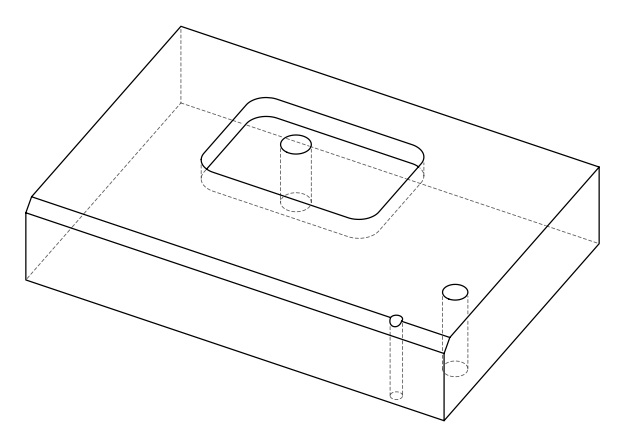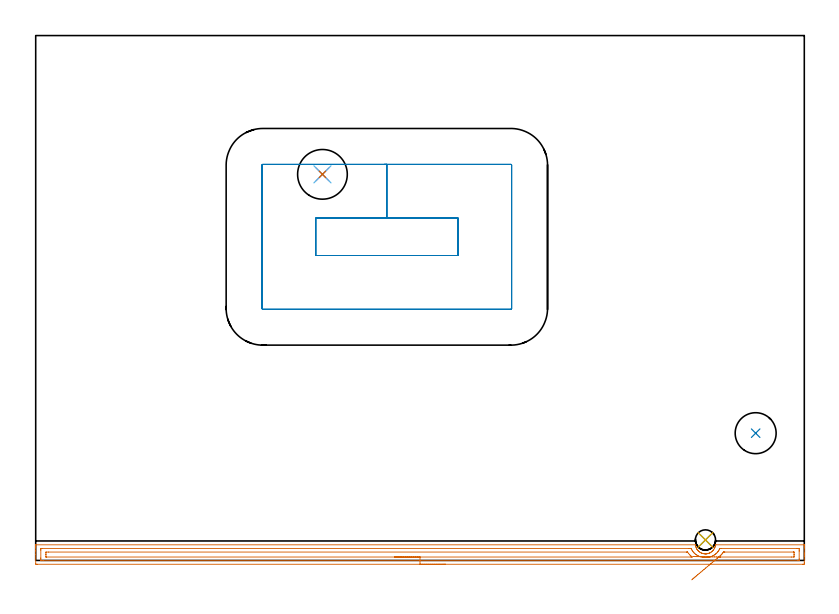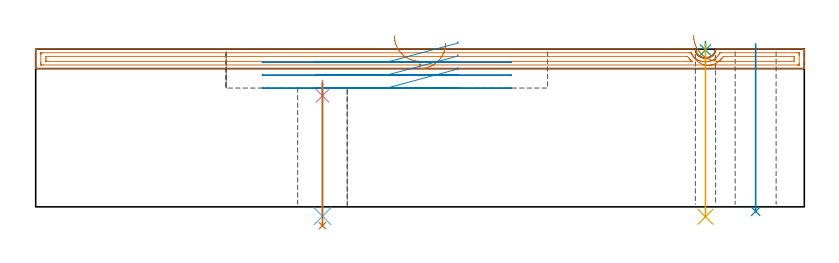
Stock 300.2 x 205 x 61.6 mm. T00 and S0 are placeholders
(PLAN: 8 operations, 6 tool changes, 11.8 min)
(1 AREA_MILL | FG_CHAMFER_SURFACE | UGT0205_001 | 7.52 min | 8676 mm3)
(2 MILL_RECTANGULAR_POCKET | POCKET_RECTANGULAR_STRAIGHT | UGT0201_006 | Follow Part, ap 7, ae 75% | 3.2 min | 158723 mm3)
(3 SPOT_DRILL | STEP1HOLE | NXT0321_9005460120000 | 0.03 min | 6 mm3)
(4 SPOT_DRILL_1 | STEP1HOLE_1 | NXT0321_9005460120000 | 0.05 min | 180 mm3)
(5 DRILL_THROUGH_HOLE_INTO_CENTER | STEP1HOLE | UGT0301_198 | 0.27 min | 2971 mm3)
(6 DRILL_THROUGH_HOLE_INTO_CENTER_1 | STEP1HOLE_1 | NXT0301_091 | 0.21 min | 5065 mm3)
(7 DRILL_TO_ENLARGE_THROUGH_HOLE | STEP1HOLE_1 | UGT0301_261 | 0.23 min | 8460 mm3)
(8 INDEXABLE_INSERT_DRILL_THROUGH_HOLE_FROM_SOLID | STEP1HOLE_2 | NXT0302_003 | 0.26 min | 12372 mm3)
(TOOL UGT0205_001 | Chamfer Mill 20 x 3 x 45 deg. | D20 FL50 Z2)
(TOOL UGT0201_006 | End Mill 28 mm | D28 FL25 Z2)
(TOOL NXT0321_9005460120000 | NC Spot Drill, 142deg, 12mm, Carbide, Uncoated | D12 PA142 FL30 Z2)
(TOOL UGT0301_198 | Twist Drill 7.9 mm | D7.9 PA118 FL73 Z2)
(TOOL NXT0301_091 | Carbide Drill 12mm [860.1-1200-036A1-MM 2214] | D12 PA140 FL55 Z2)
(TOOL UGT0301_261 | Twist Drill 19.4 mm | D19.4 PA118 FL140 Z2)
(TOOL NXT0302_003 | Index. Insert Drill 16mm [880-D1600L20-05] | D16 PA176 FL80 Z2)
(OP 1 AREA_MILL)
G17 G21 G94 G90
T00 M6
G54
G17 G0 G90 X160.1 Y-1.5 S1061 M3
G43 Z71.6 H0
Z64.
G94 G1 X160.062 Z63.128 F250.
X159.948 Z62.264
X159.759 Z61.412
X159.497 Z60.58
X159.163 Z59.774
X158.76 Z59.
X158.291 Z58.264
X157.76 Z57.572
X157.171 Z56.929
X156.528 Z56.34
X155.836 Z55.808
X155.1 Z55.34
X154.326 Z54.937
X153.52 Z54.603
X152.688 Z54.341
X151.836 Z54.152
X150.972 Z54.038
X150.1 Z54.
X0.606
X0.287 Y-1.498 Z54.001
X0.01 Y-1.493 Z54.004
X0. Y-1.186 Z54.31
Y2.3 Z57.795
Y3.731 Z59.228
Y4.915 Z60.409
Y5.539 Z61.039
Y5.875 Z61.375
X0.002 Y5.989 Z61.481
X0.01 Y6.097 Z61.588
X0.16 Y6.1 Z61.6
X257.646
X257.658 Y6.094 Z61.593
X257.673 Y6.072 Z61.57
X257.73 Y5.786 Z61.282
X257.765 Y5.613 Z61.111
X257.772 Y5.578 Z61.077
X257.903 Y5.136 Z60.635
X258.002 Y4.915 Z60.413
X258.093 Y4.709 Z60.207
X258.222 Y4.479 Z59.977
X258.324 Y4.298 Z59.797
X258.36 Y4.246 Z59.745
X258.449 Y4.131 Z59.631
X258.55 Y4.001 Z59.5
X258.754 Y3.77 Z59.269
X258.772 Y3.753 Z59.251
X258.977 Y3.556 Z59.055
X259.213 Y3.355 Z58.854
X259.5 Y3.172 Z58.67
X259.653 Y3.073 Z58.573
X259.879 Y2.95 Z58.45
X260.113 Y2.848 Z58.347
X260.256 Y2.802 Z58.299
X260.324 Y2.781 Z58.275
X260.556 Y2.703 Z58.201
X261.007 Y2.605 Z58.104
X261.23 Y2.585 Z58.08
X261.395 Y2.572 Z58.059
X261.454 Y2.563 Z58.058
X261.582 Y2.568 Z58.056
X261.76 Y2.572 Z58.062
X261.795 Z58.065
X261.838 Z58.068
X261.902 Y2.574
X262.109 Y2.602 Z58.097
X262.162 Y2.608 Z58.106
X262.352 Y2.635 Z58.131
X262.555 Y2.687 Z58.179
X262.796 Y2.745 Z58.241
X263.001 Y2.816 Z58.311
X263.028 Y2.825 Z58.321
X263.255 Y2.92 Z58.419
X263.38 Y2.983 Z58.482
X263.475 Y3.03 Z58.53
X263.691 Y3.155 Z58.655
X263.979 Y3.354 Z58.854
X264.293 Y3.627 Z59.126
X264.585 Y3.921 Z59.419
X264.677 Y4.043 Z59.539
X264.786 Y4.187 Z59.686
X264.831 Y4.245 Z59.745
X265.094 Y4.681 Z60.18
X265.198 Y4.915 Z60.413
X265.297 Y5.136 Z60.636
X265.4 Y5.45 Z60.95
X265.479 Y5.769 Z61.267
X265.502 Y5.914 Z61.412
X265.522 Y6.03 Z61.527
X265.539 Y6.095 Z61.591
X265.679 Y6.1 Z61.6
X300.04
X300.19 Y6.097 Z61.588
X300.198 Y5.989 Z61.481
X300.2 Y5.875 Z61.374
Y5.539 Z61.039
Y4.915 Z60.409
Y2.859 Z58.357
Y2.303 Z57.797
Y1.708 Z57.204
Y-0.907 Z54.59
X300.197 Y-1.186 Z54.31
X300.19 Y-1.493 Z54.004
X299.913 Y-1.498 Z54.
X299.594 Y-1.5
X150.1
Y-0.086 Z55.414
X3.049
X2.391 Y-0.084 Z55.416
X2.153 Y-0.082 Z55.418
X2.047 Y-0.079 Z55.421
X2.009 Y-0.071 Z55.429
X2.007 Y-0.05 Z55.45
X2.002 Y0.065 Z55.565
X2. Y0.557 Z56.057
Y0.939 Z56.439
Y4.043 Z59.543
Y4.425 Z59.925
X2.003 Y4.552 Z60.052
X2.008 Y4.654 Z60.154
X2.01 Y4.68 Z60.18
X2.022 Y4.681 Z60.181
X2.062 Y4.683 Z60.183
X2.391 Y4.685 Z60.185
X2.626 Y4.686 Z60.186
X255.204 Y4.685 Z60.185
X255.861 Y4.68 Z60.18
X255.954 Y4.679 Z60.179
X256.003 Y4.671 Z60.171
X256.044 Y4.591 Z60.091
X256.171 Y4.339 Z59.839
X256.325 Y4.043 Z59.543
X256.48 Y3.769 Z59.269
X256.754 Y3.388 Z58.888
X256.936 Y3.172 Z58.672
X257.094 Y2.993 Z58.493
X257.281 Y2.811 Z58.311
X257.646 Y2.486 Z57.986
X257.895 Y2.3 Z57.8
X258.285 Y2.051 Z57.551
X258.539 Y1.903 Z57.403
X258.826 Y1.756 Z57.256
X259.296 Y1.561 Z57.061
X259.431 Y1.514 Z57.014
X259.703 Y1.428 Z56.928
X260.324 Y1.281 Z56.781
X260.516 Y1.241 Z56.741
X261.216 Y1.163 Z56.663
X261.498 Y1.153 Z56.653
X262.109 Y1.172 Z56.672
X262.344 Y1.199 Z56.699
X263.001 Y1.302 Z56.802
X263.106 Y1.326 Z56.826
X263.518 Y1.428 Z56.928
X263.84 Y1.533 Z57.033
X263.894 Y1.553 Z57.053
X264.425 Y1.781 Z57.281
X264.786 Y1.97 Z57.47
X264.997 Y2.094 Z57.594
X265.301 Y2.3 Z57.8
X265.515 Y2.46 Z57.96
X265.679 Y2.599 Z58.099
X265.981 Y2.877 Z58.377
X266.27 Y3.172 Z58.672
X266.402 Y3.337 Z58.837
X266.571 Y3.558 Z59.058
X266.761 Y3.858 Z59.358
X266.873 Y4.043 Z59.543
X267.07 Y4.428 Z59.928
X267.169 Y4.624 Z60.124
X267.192 Y4.664 Z60.164
X267.203 Y4.679 Z60.179
X267.218 Y4.681 Z60.181
X267.299 Y4.684 Z60.184
X267.464 Y4.685 Z60.185
X267.698 Y4.686 Z60.186
X297.151
X297.809 Y4.684 Z60.184
X298.047 Y4.682 Z60.182
X298.153 Y4.679 Z60.179
X298.191 Y4.671 Z60.171
X298.193 Y4.65 Z60.15
X298.198 Y4.535 Z60.035
X298.2 Y4.043 Z59.543
Y3.661 Z59.161
Y0.557 Z56.057
Y0.175 Z55.675
X298.197 Y0.048 Z55.548
X298.192 Y-0.054 Z55.446
X298.19 Y-0.08 Z55.42
X298.178 Y-0.081 Z55.419
X298.138 Y-0.083 Z55.417
X297.809 Y-0.085 Z55.415
X297.574 Y-0.086 Z55.414
X150.1
Y1.328 Z56.828
X4.278 Y1.329 Z56.829
X4.176 Y1.33 Z56.83
X4.074 Y1.333 Z56.833
X4.015 Y1.335 Z56.835
X4.009 Y1.372 Z56.872
X4.005 Y1.428 Z56.928
X4.001 Y1.6 Z57.1
X4. Y2.3 Z57.8
X4.001 Y2.471 Z57.971
X4.008 Y3.172 Z58.672
X4.01 Y3.252 Z58.752
X4.08 Y3.265 Z58.765
X5.069 Y3.271 Z58.771
X254.179
X254.383 Y3.268 Z58.768
X254.519 Y3.264 Z58.764
X254.593 Y3.26 Z58.76
X254.606 Y3.244 Z58.744
X254.66 Y3.172 Z58.672
X254.969 Y2.751 Z58.251
X255.348 Y2.3 Z57.8
X255.6 Y2.041 Z57.541
X255.861 Y1.801 Z57.301
X256.293 Y1.428 Z56.928
X256.37 Y1.361 Z56.861
X256.391 Y1.335 Z56.835
X255.964 Y1.329 Z56.829
X150.1 Y1.328 Z56.828
X149.228 Z56.866
X148.363 Z56.98
X147.512 Z57.169
X146.68 Z57.432
X145.874 Z57.765
X145.1 Z58.168
X144.364 Z58.637
X143.672 Z59.168
X143.029 Z59.757
X142.44 Z60.401
X141.908 Z61.093
X141.44 Z61.828
X141.037 Z62.602
X140.703 Z63.408
X140.441 Z64.24
X140.252 Z65.092
X140.138 Z65.957
X140.1 Z66.828
G0 Z71.6
X256.229 Y-7.575
Z59.824
G1 X256.614 Y-7.25 Z59.112
X257.046 Y-6.886 Z58.447
X257.52 Y-6.486 Z57.833
X258.033 Y-6.053 Z57.276
X258.581 Y-5.591 Z56.78
X259.16 Y-5.102 Z56.348
X259.766 Y-4.591 Z55.983
X260.394 Y-4.061 Z55.689
X261.039 Y-3.517 Z55.468
X261.696 Y-2.962 Z55.322
X262.361 Y-2.402 Z55.25
X263.028 Y-1.839 Z55.255
X263.692 Y-1.279 Z55.336
X264.348 Y-0.725 Z55.492
X264.991 Y-0.183 Z55.723
X265.616 Y0.345 Z56.025
X266.219 Y0.853 Z56.399
X266.794 Y1.339 Z56.839
X266.9 Y1.428 Z56.928
X267.202 Y1.684 Z57.184
X267.464 Y1.918 Z57.418
X267.66 Y2.108 Z57.608
X267.849 Y2.3 Z57.8
X268.083 Y2.567 Z58.067
X268.356 Y2.918 Z58.418
X268.531 Y3.172 Z58.672
X268.588 Y3.25 Z58.75
X268.6 Y3.264 Z58.764
X268.703 Y3.268 Z58.768
X268.84 Y3.27 Z58.77
X269.044 Y3.271 Z58.771
X269.147 Y3.272 Z58.772
X295.922 Y3.271 Z58.771
X296.024 Y3.27 Z58.77
X296.126 Y3.267 Z58.767
X296.185 Y3.265 Z58.765
X296.191 Y3.228 Z58.728
X296.195 Y3.172 Z58.672
X296.199 Y3. Z58.5
X296.2 Y2.3 Z57.8
X296.199 Y2.129 Z57.629
X296.192 Y1.428 Z56.928
X296.19 Y1.348 Z56.848
X296.12 Y1.335 Z56.835
X295.131 Y1.328 Z56.828
X267.464 Y1.329 Z56.829
X267.361
X267.157 Y1.332 Z56.832
X266.794 Y1.339 Z56.839
X265.924 Y1.355 Z56.893
X265.061 Y1.371 Z57.023
X264.213 Y1.386 Z57.227
X263.386 Y1.401 Z57.504
X262.587 Y1.416 Z57.853
X261.82 Y1.43 Z58.27
X261.093 Y1.443 Z58.752
X260.411 Y1.456 Z59.296
X259.779 Y1.467 Z59.897
X259.202 Y1.478 Z60.551
X258.683 Y1.487 Z61.252
X258.228 Y1.496 Z61.996
X257.84 Y1.503 Z62.778
X257.521 Y1.509 Z63.589
X257.274 Y1.513 Z64.426
X257.101 Y1.516 Z65.281
X257.003 Y1.518 Z66.148
X256.981 Z67.02
G0 Z71.6
M5
M2
(OP 2 MILL_RECTANGULAR_POCKET)
G17 G21 G94 G90
T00 M6
G54
G17 G0 G90 X164.9 Y131.345 S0 M3
G43 Z71.6 H0
Z64.6
G94 G1 Y133.7 Z63.969 F250.
X137.15 Z56.533
X109.4 F500.
Y119.1
X164.9
Y133.7
X137.15
Y154.7
X88.7
G3 X88.4 Y154.4 R0.3
G1 Y98.4
G3 X88.7 Y98.1 R0.3
G1 X185.6
G3 X185.9 Y98.4 R0.3
G1 Y154.4
G3 X185.6 Y154.7 R0.3
G1 X137.15
X136.15
G0 X164.9 Y131.345 Z59.533
G1 Y133.7 Z58.902 F250.
X137.15 Z51.467
X109.4 F500.
Y119.1
X164.9
Y133.7
X137.15
Y154.7
X88.7
G3 X88.4 Y154.4 R0.3
G1 Y98.4
G3 X88.7 Y98.1 R0.3
G1 X185.6
G3 X185.9 Y98.4 R0.3
G1 Y154.4
G3 X185.6 Y154.7 R0.3
G1 X137.15
X136.15
G0 X164.9 Y131.345 Z54.467
G1 Y133.7 Z53.836 F250.
X137.15 Z46.4
X109.4 F500.
Y119.1
X164.9
Y133.7
X137.15
Y154.7
X88.7
G3 X88.4 Y154.4 R0.3
G1 Y98.4
G3 X88.7 Y98.1 R0.3
G1 X185.6
G3 X185.9 Y98.4 R0.3
G1 Y154.4
G3 X185.6 Y154.7 R0.3
G1 X137.15
X136.15
G0 Z71.6
M5
M2
(OP 3 SPOT_DRILL)
G17 G21 G94 G90
T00 M6
G54
G17 G0 G90 X261.6 Y8. S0 M3
G43 Z71.6 H0
G94 G81 G98 Z61.26 F250. R64.6
G80
M5
M2
(OP 4 SPOT_DRILL_1)
G17 G21 G94 G90
T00 M6
G54
G17 G0 G90 X112. Y150.8 S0 M3
G43 Z71.6 H0
G94 G81 G98 Z43.4 F250. R49.4
G80
M5
M2
(OP 5 DRILL_THROUGH_HOLE_INTO_CENTER)
G17 G21 G94 G90
T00 M6
G54
G17 G0 G90 X261.6 Y8. S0 M3
G43 Z71.6 H0
G94 G73 G98 Z-3.873 F250. Q7.275 R63.6
G80
M5
M2
(OP 6 DRILL_THROUGH_HOLE_INTO_CENTER_1)
G17 G21 G94 G90
T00 M6
G54
G17 G0 G90 X112. Y150.8 S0 M3
G43 Z71.6 H1
G94 G73 G98 Z-3.684 F250. Q10.017 R48.4
G80
M5
M2
(OP 7 DRILL_TO_ENLARGE_THROUGH_HOLE)
G17 G21 G94 G90
T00 M6
G54
G17 G0 G90 X112. Y150.8 S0 M3
G43 Z71.6 H0
G94 G81 G98 Z-7.328 F250. R48.4
G80
M5
M2
(OP 8 INDEXABLE_INSERT_DRILL_THROUGH_HOLE_FROM_SOLID)
G17 G21 G94 G90
T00 M6
G54
G17 G0 G90 X281.2 Y49.7 S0 M3
G43 Z71.6 H1
G94 G81 G98 Z-1.779 F250. R63.6
G80
M5
M2
